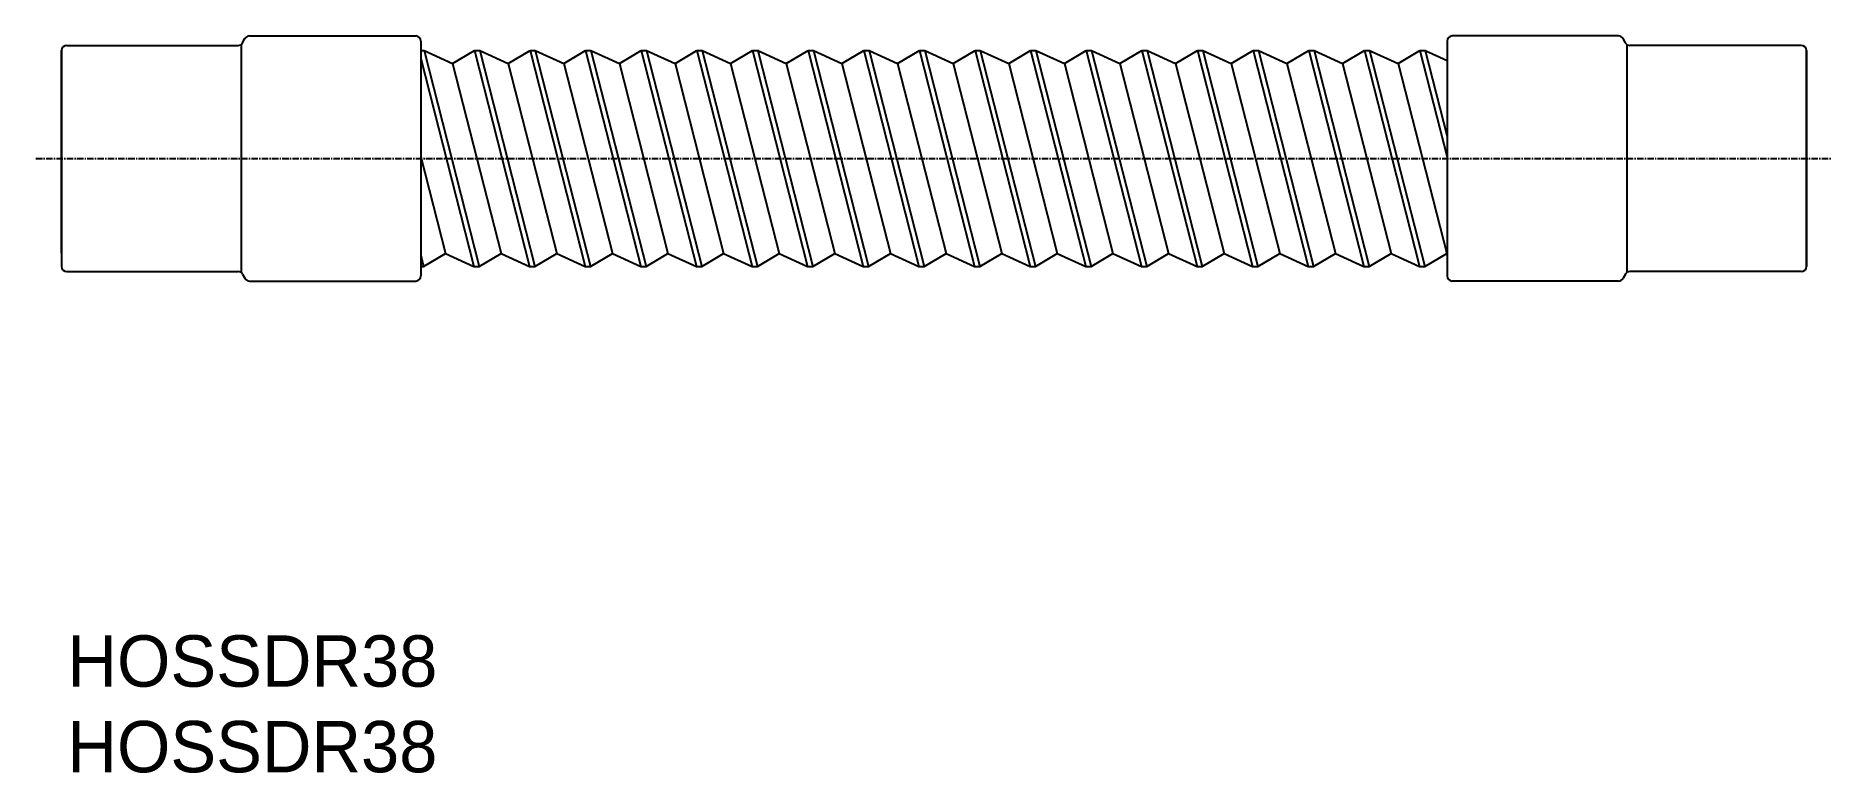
# Model space of a CAD drawing. Extents: x 129 to 479, y 96 to 240.
import ezdxf

# ---------------------------------------------------------------- set-up
doc = ezdxf.new("R2010")
doc.units = 0
doc.linetypes.add('CENTER', pattern=[2, 1.25, -0.25, 0.25, -0.25])
doc.layers.get('0').update_dxf_attribs({"linetype": 'CONTINUOUS'})
doc.layers.add('CENTER', color=1, linetype='CENTER')

msp = doc.modelspace()

# ---------------------------------------------------------------- linework, layer by layer
for p, q in [((134.98, 238.06), (168.38, 238.06)), ((168.98, 238.26), (168.98, 193.87)), ((169.26, 238.59), (169.7, 239.39)), ((170.57, 239.91), (202.98, 239.91)), ((203.98, 238.91), (203.98, 193.21)), ((403.98, 238.91), (403.98, 193.21)), ((437.38, 239.91), (404.98, 239.91)), ((438.7, 238.59), (438.26, 239.39)), ((438.98, 238.26), (438.98, 193.87)), ((472.98, 238.06), (439.57, 238.06)), ((133.98, 237.06), (133.98, 195.06)), ((133.98, 197.61), (133.98, 237.06)), ((203.98, 237.06), (204.62, 237.06)), ((203.98, 235.53), (214.33, 195.06)), ((204.62, 237.06), (210.16, 234.56)), ((204.62, 237.06), (215.37, 195.06)), ((210.16, 234.56), (214.42, 237.06)), ((210.16, 234.56), (219.63, 197.56)), ((214.42, 237.06), (225.17, 195.06)), ((214.42, 237.06), (215.46, 237.06)), ((215.46, 237.06), (226.2, 195.06)), ((215.46, 237.06), (221, 234.56)), ((221, 234.56), (225.26, 237.06)), ((221, 234.56), (230.47, 197.56)), ((225.26, 237.06), (236.01, 195.06)), ((225.26, 237.06), (226.29, 237.06)), ((226.29, 237.06), (237.04, 195.06)), ((226.29, 237.06), (231.84, 234.56)), ((231.84, 234.56), (236.1, 237.06)), ((231.84, 234.56), (241.31, 197.56)), ((236.1, 237.06), (246.85, 195.06)), ((236.1, 237.06), (237.13, 237.06)), ((237.13, 237.06), (247.88, 195.06)), ((237.13, 237.06), (242.68, 234.56)), ((242.68, 234.56), (246.94, 237.06)), ((242.68, 234.56), (252.14, 197.56)), ((246.94, 237.06), (257.69, 195.06)), ((246.94, 237.06), (247.97, 237.06)), ((247.97, 237.06), (258.72, 195.06)), ((247.97, 237.06), (253.51, 234.56)), ((253.51, 234.56), (257.78, 237.06)), ((253.51, 234.56), (262.98, 197.56)), ((257.78, 237.06), (268.52, 195.06)), ((257.78, 237.06), (258.81, 237.06)), ((258.81, 237.06), (269.56, 195.06)), ((258.81, 237.06), (264.35, 234.56)), ((264.35, 234.56), (268.62, 237.06)), ((264.35, 234.56), (273.82, 197.56)), ((268.62, 237.06), (279.36, 195.06)), ((268.62, 237.06), (269.65, 237.06)), ((269.65, 237.06), (280.4, 195.06)), ((269.65, 237.06), (275.19, 234.56)), ((275.19, 234.56), (279.45, 237.06)), ((275.19, 234.56), (284.66, 197.56)), ((279.45, 237.06), (290.2, 195.06)), ((279.45, 237.06), (280.49, 237.06)), ((280.49, 237.06), (291.23, 195.06)), ((280.49, 237.06), (286.03, 234.56)), ((286.03, 234.56), (290.29, 237.06)), ((286.03, 234.56), (295.5, 197.56)), ((290.29, 237.06), (301.04, 195.06)), ((290.29, 237.06), (291.32, 237.06)), ((291.32, 237.06), (302.07, 195.06)), ((291.32, 237.06), (296.87, 234.56)), ((296.87, 234.56), (301.13, 237.06)), ((296.87, 234.56), (306.34, 197.56)), ((301.13, 237.06), (311.88, 195.06)), ((301.13, 237.06), (302.16, 237.06)), ((302.16, 237.06), (312.91, 195.06)), ((302.16, 237.06), (307.71, 234.56)), ((307.71, 234.56), (311.97, 237.06)), ((307.71, 234.56), (317.17, 197.56)), ((311.97, 237.06), (322.72, 195.06)), ((311.97, 237.06), (313, 237.06)), ((313, 237.06), (323.75, 195.06)), ((313, 237.06), (318.54, 234.56)), ((318.54, 234.56), (322.81, 237.06)), ((318.54, 234.56), (328.01, 197.56)), ((322.81, 237.06), (333.55, 195.06)), ((322.81, 237.06), (323.84, 237.06)), ((323.84, 237.06), (334.59, 195.06)), ((323.84, 237.06), (329.38, 234.56)), ((329.38, 234.56), (333.65, 237.06)), ((329.38, 234.56), (338.85, 197.56)), ((333.65, 237.06), (344.39, 195.06)), ((333.65, 237.06), (334.68, 237.06)), ((334.68, 237.06), (345.43, 195.06)), ((334.68, 237.06), (340.22, 234.56)), ((340.22, 234.56), (344.48, 237.06)), ((340.22, 234.56), (349.69, 197.56)), ((344.48, 237.06), (355.23, 195.06)), ((344.48, 237.06), (345.52, 237.06)), ((345.52, 237.06), (356.26, 195.06)), ((345.52, 237.06), (351.06, 234.56)), ((351.06, 234.56), (355.32, 237.06)), ((351.06, 234.56), (360.53, 197.56)), ((355.32, 237.06), (366.07, 195.06)), ((355.32, 237.06), (356.35, 237.06)), ((356.35, 237.06), (367.1, 195.06)), ((356.35, 237.06), (361.9, 234.56)), ((361.9, 234.56), (366.16, 237.06)), ((361.9, 234.56), (371.37, 197.56)), ((366.16, 237.06), (376.91, 195.06)), ((366.16, 237.06), (367.19, 237.06)), ((367.19, 237.06), (377.94, 195.06)), ((367.19, 237.06), (372.74, 234.56)), ((372.74, 234.56), (377, 237.06)), ((372.74, 234.56), (382.2, 197.56)), ((377, 237.06), (387.75, 195.06)), ((377, 237.06), (378.03, 237.06)), ((378.03, 237.06), (388.78, 195.06)), ((378.03, 237.06), (383.57, 234.56)), ((383.57, 234.56), (387.84, 237.06)), ((383.57, 234.56), (393.04, 197.56)), ((387.84, 237.06), (398.58, 195.06)), ((387.84, 237.06), (388.87, 237.06)), ((388.87, 237.06), (399.62, 195.06)), ((388.87, 237.06), (394.41, 234.56)), ((394.41, 234.56), (398.68, 237.06)), ((394.41, 234.56), (403.88, 197.56)), ((398.68, 237.06), (403.98, 216.34)), ((398.68, 237.06), (399.71, 237.06)), ((399.71, 237.06), (403.98, 220.37)), ((399.71, 237.06), (403.98, 235.14)), ((473.98, 237.06), (473.98, 195.06)), ((473.98, 195.06), (473.98, 237.06)), ((203.98, 216.37), (208.79, 197.56)), ((203.98, 197.21), (204.53, 195.06)), ((204.53, 195.06), (208.79, 197.56)), ((208.79, 197.56), (214.33, 195.06)), ((215.37, 195.06), (219.63, 197.56)), ((219.63, 197.56), (225.17, 195.06)), ((226.2, 195.06), (230.47, 197.56)), ((230.47, 197.56), (236.01, 195.06)), ((237.04, 195.06), (241.31, 197.56)), ((241.31, 197.56), (246.85, 195.06)), ((247.88, 195.06), (252.14, 197.56)), ((252.14, 197.56), (257.69, 195.06)), ((258.72, 195.06), (262.98, 197.56)), ((262.98, 197.56), (268.52, 195.06)), ((269.56, 195.06), (273.82, 197.56)), ((273.82, 197.56), (279.36, 195.06)), ((280.4, 195.06), (284.66, 197.56)), ((284.66, 197.56), (290.2, 195.06)), ((291.23, 195.06), (295.5, 197.56)), ((295.5, 197.56), (301.04, 195.06)), ((302.07, 195.06), (306.34, 197.56)), ((306.34, 197.56), (311.88, 195.06)), ((312.91, 195.06), (317.17, 197.56)), ((317.17, 197.56), (322.72, 195.06)), ((323.75, 195.06), (328.01, 197.56)), ((328.01, 197.56), (333.55, 195.06)), ((334.59, 195.06), (338.85, 197.56)), ((338.85, 197.56), (344.39, 195.06)), ((345.43, 195.06), (349.69, 197.56)), ((349.69, 197.56), (355.23, 195.06)), ((356.26, 195.06), (360.53, 197.56)), ((360.53, 197.56), (366.07, 195.06)), ((367.1, 195.06), (371.37, 197.56)), ((371.37, 197.56), (376.91, 195.06)), ((377.94, 195.06), (382.2, 197.56)), ((382.2, 197.56), (387.75, 195.06)), ((388.78, 195.06), (393.04, 197.56)), ((393.04, 197.56), (398.58, 195.06)), ((399.62, 195.06), (403.88, 197.56)), ((403.88, 197.56), (403.98, 197.52)), ((134.98, 194.06), (168.38, 194.06)), ((169.26, 193.54), (169.7, 192.74)), ((203.98, 195.06), (204.53, 195.06)), ((214.33, 195.06), (215.37, 195.06)), ((225.17, 195.06), (226.2, 195.06)), ((236.01, 195.06), (237.04, 195.06)), ((246.85, 195.06), (247.88, 195.06)), ((257.69, 195.06), (258.72, 195.06)), ((268.52, 195.06), (269.56, 195.06)), ((279.36, 195.06), (280.4, 195.06)), ((290.2, 195.06), (291.23, 195.06)), ((301.04, 195.06), (302.07, 195.06)), ((311.88, 195.06), (312.91, 195.06)), ((322.72, 195.06), (323.75, 195.06)), ((333.55, 195.06), (334.59, 195.06)), ((344.39, 195.06), (345.43, 195.06)), ((355.23, 195.06), (356.26, 195.06)), ((366.07, 195.06), (367.1, 195.06)), ((376.91, 195.06), (377.94, 195.06)), ((387.75, 195.06), (388.78, 195.06)), ((398.58, 195.06), (399.62, 195.06)), ((438.7, 193.54), (438.26, 192.74)), ((472.98, 194.06), (439.57, 194.06)), ((170.57, 192.21), (202.98, 192.21)), ((437.38, 192.21), (404.98, 192.21))]:
    msp.add_line(p, q)
for centre, start, end in [((134.98, 237.06), 90, 180), ((168.38, 239.06), 270, 331.607), ((170.57, 238.91), 90, 151.607), ((202.98, 238.91), 0, 90), ((404.98, 238.91), 90, 180), ((437.38, 238.91), 28.393, 90), ((439.57, 239.06), 208.393, 270), ((472.98, 237.06), 0, 90), ((134.98, 195.06), 180, 270), ((168.38, 193.06), 28.393, 90), ((170.57, 193.21), 208.393, 270), ((202.98, 193.21), 270, 0), ((404.98, 193.21), 180, 270), ((437.38, 193.21), 270, 331.607), ((439.57, 193.06), 90, 151.607), ((472.98, 195.06), 270, 0)]:
    msp.add_arc(centre, 1, start, end)
at = {"layer": 'CENTER', "color": 1, "linetype": 'CENTER'}
msp.add_line((128.98, 216.06), (478.98, 216.06), dxfattribs=at)

# ---------------------------------------------------------------- texts
for p in [(135.12, 113.24), (135.12, 96.57)]:
    msp.add_text('HOSSDR38', height=10).set_placement(p)

doc.saveas('drawing.dxf')
